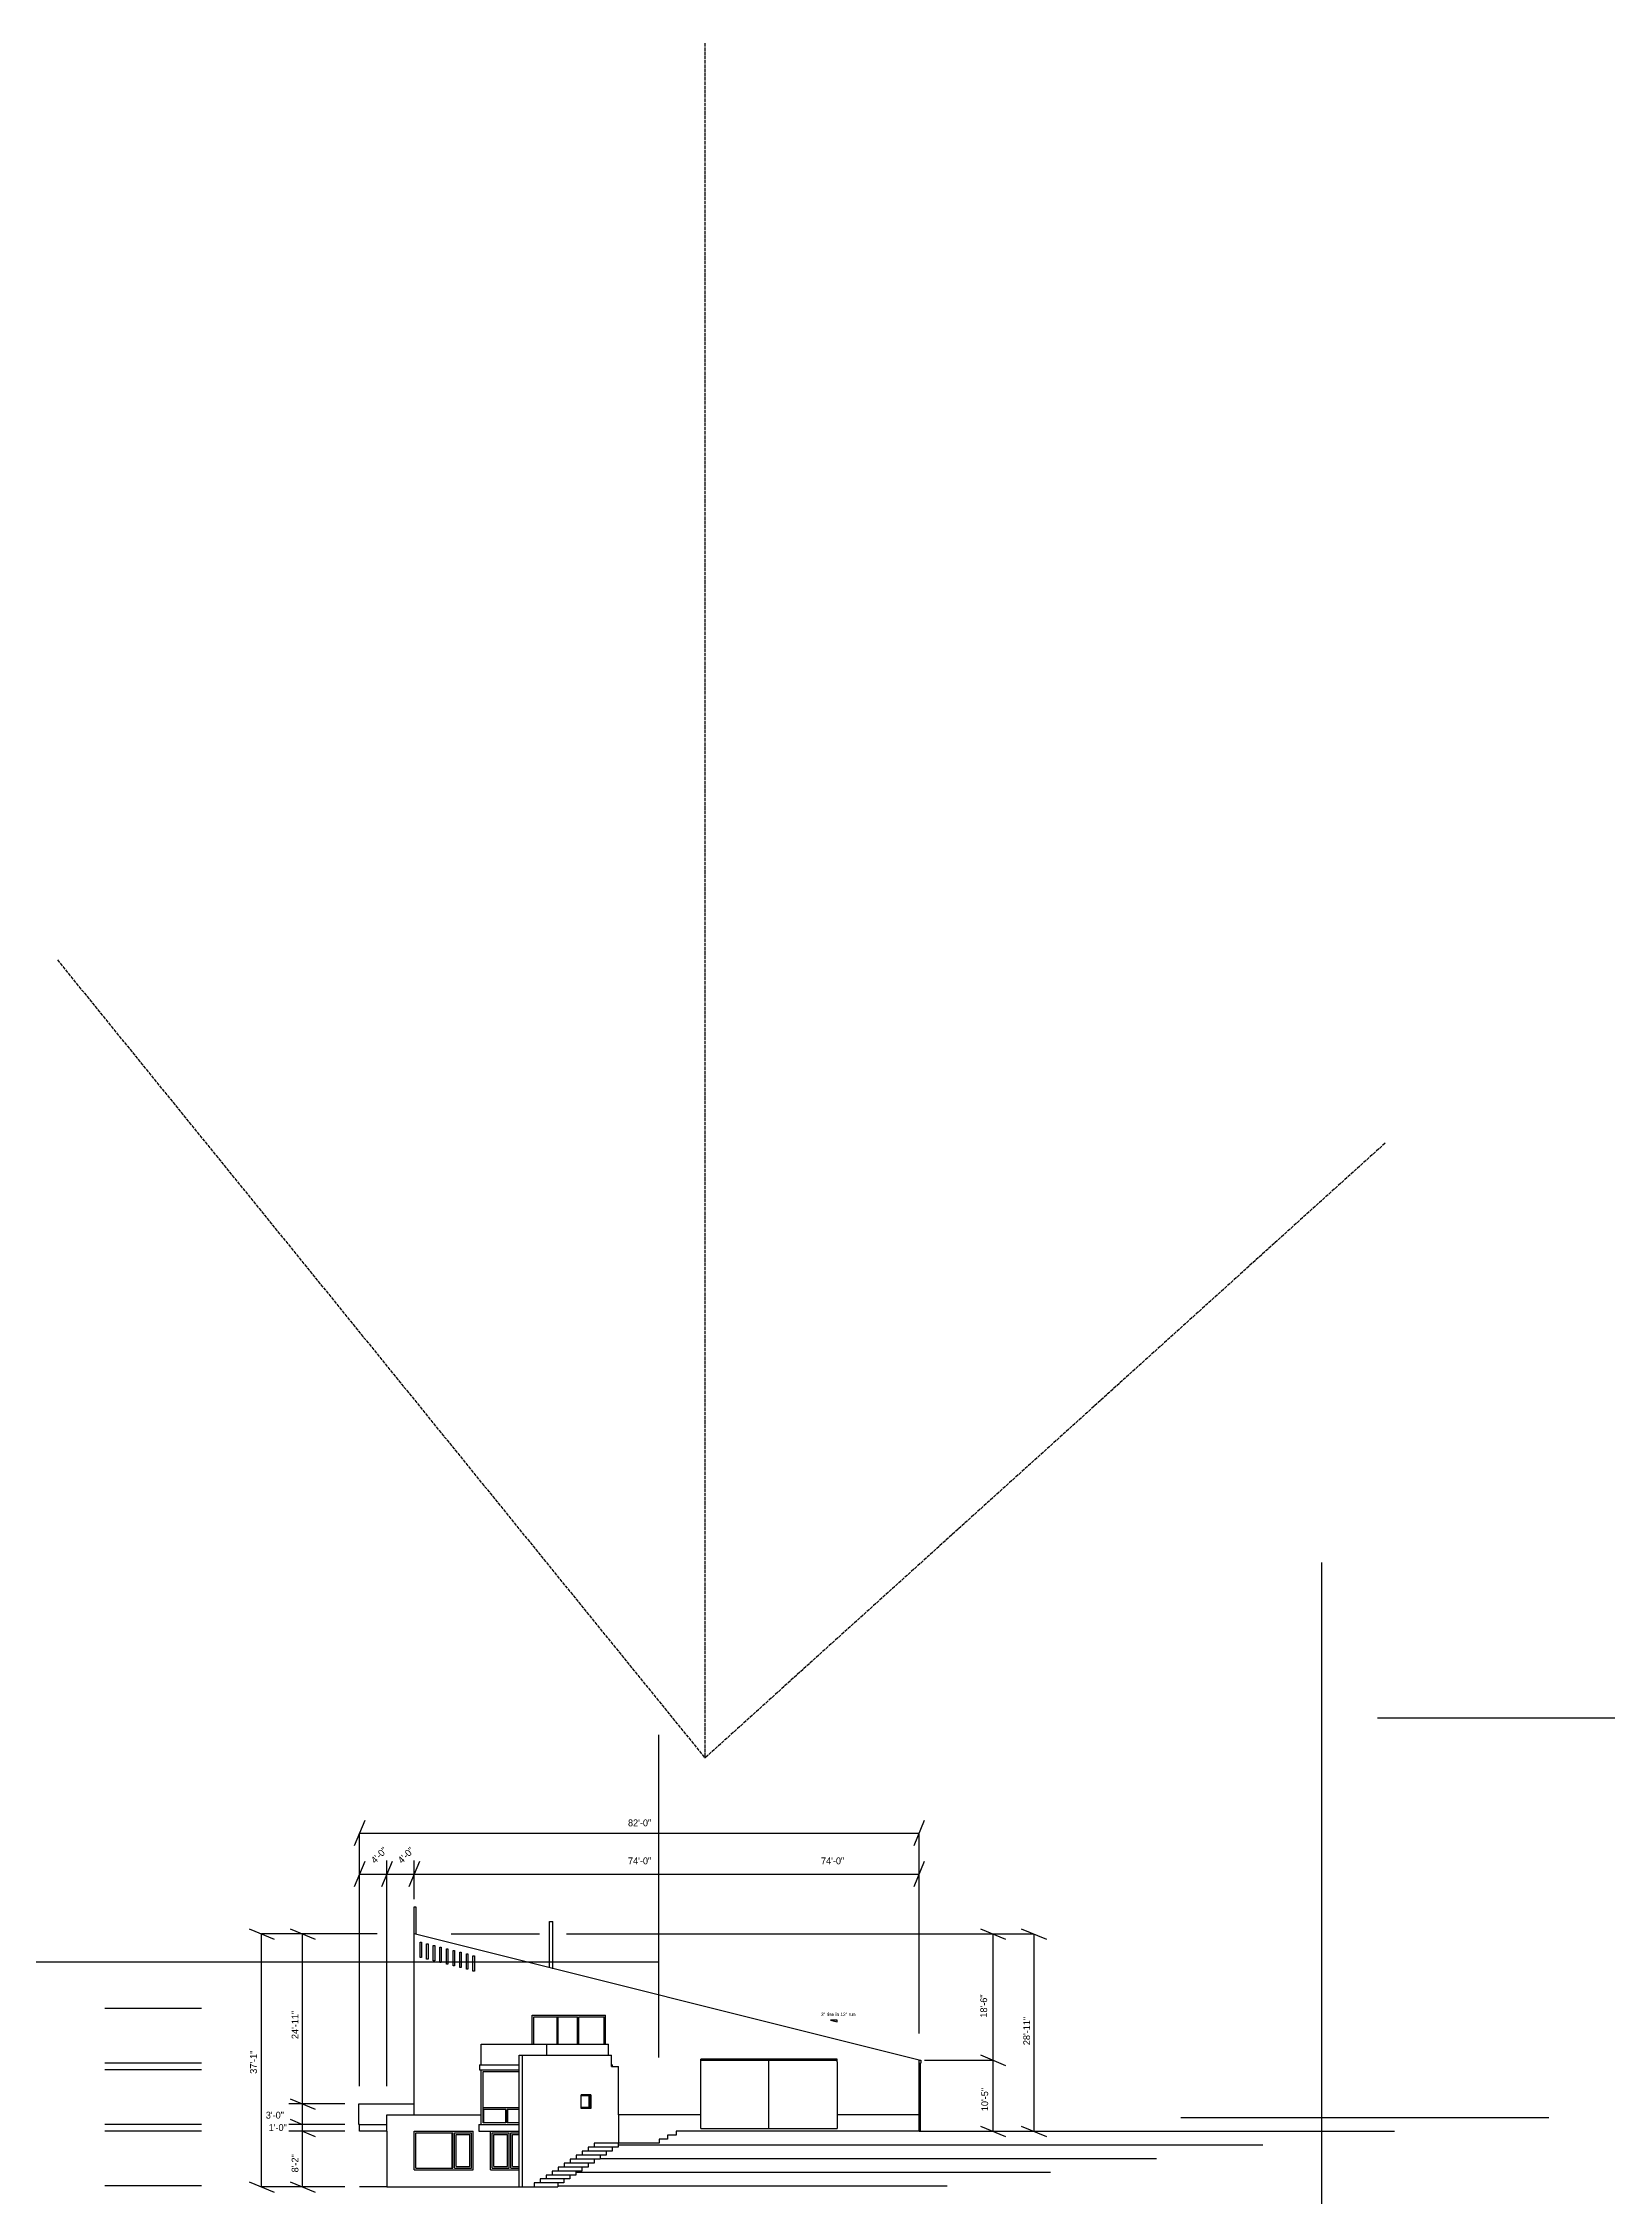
# Model space of a CAD drawing. Header units: inches. Extents: x -18171 to 1840, y 590 to 7454.
# Drawn here: x -5873 to -3121, y 3666 to 7454 of the extents above; entities that cross this region are included whole.
import ezdxf

# ---------------------------------------------------------------- set-up
doc = ezdxf.new("R2010")
doc.units = ezdxf.units.IN
doc.header["$LTSCALE"] = 0.5
doc.header["$MEASUREMENT"] = 0
doc.linetypes.add('ACAD_ISO02W100', pattern=[15, 12, -3])
for name, color, linetype in [('A-Elev-North', 7, 'Continuous'), ('A-Elev-South', 7, 'Continuous'), ('A-glazing', 252, 'Continuous'), ('A-soffit', 251, 'ACAD_ISO02W100'), ('A-walls', 7, 'Continuous'), ('construction', 160, 'Continuous'), ('dimensions', 253, 'Continuous')]:
    doc.layers.add(name, color=color, linetype=linetype)

msp = doc.modelspace()

# ---------------------------------------------------------------- linework, layer by layer
at = {"layer": 'A-Elev-North'}
for p, q in [((-5220.1, 4128.3), (-5220.1, 4176.3)), ((-5220.1, 4176.3), (-5217.1, 4176.3)), ((-5217.1, 4176.3), (-5217.1, 4127.5))]:
    msp.add_line(p, q, dxfattribs=at)
at = {"layer": 'A-Elev-North', "color": 252}
for p, q in [((-5098.6, 3796.3, -15442.7), (-5098.6, 3886.3, -15442.7)), ((-5058.8, 3796.3, -30096.6), (-5058.8, 3819.3, -30227)), ((-5056.7, 3796.3, -30084.6), (-5056.7, 3819.3, -30215)), ((-5220.1, 3713.3, 7542.3), (-5220.1, 3781.3, 7542.3)), ((-5217.1, 3716.3, 7542.3), (-5217.1, 3778.3, 7542.3)), ((-5153.1, 3716.3, 0), (-5153.1, 3778.3, 0)), ((-5152.1, 3716.3, 0), (-5152.1, 3778.3, 0)), ((-5149.1, 3716.3), (-5149.1, 3778.3)), ((-5146.1, 3719.3), (-5146.1, 3775.3)), ((-5122.1, 3719.3), (-5122.1, 3775.3)), ((-5119.1, 3716.3), (-5119.1, 3778.3)), ((-5116.1, 3713.3, -30109.7), (-5116.1, 3781.3, -30109.7)), ((-5086.1, 3713.3, 15716.9), (-5086.1, 3781.3, 15716.9)), ((-5083.1, 3716.3, 15716.9), (-5083.1, 3778.3, 15716.9)), ((-5080.1, 3719.3, 15716.9), (-5080.1, 3775.3, 15716.9)), ((-5056.1, 3719.3, 15716.9), (-5056.1, 3775.3, 15716.9)), ((-5053.1, 3716.3, 15716.9), (-5053.1, 3778.3, 15716.9)), ((-5050.1, 3716.3, 15717), (-5050.1, 3778.3, 15717)), ((-5047.1, 3719.3, 15717), (-5047.1, 3775.3, 15717))]:
    msp.add_line(p, q, dxfattribs=at)
at = {"layer": 'A-Elev-North', "color": 251}
for p, q in [((-5097.5, 3796.3, -15442.7), (-5097.5, 3819.3, -15442.7)), ((-5055.6, 3796.3, -30084.6), (-5055.6, 3819.3, -30084.6))]:
    msp.add_line(p, q, dxfattribs=at)
at = {"layer": 'A-Elev-North', "color": 253, "elevation": -5147.6}
for points in [[(-5207.2, 4113.9), (-5207.2, 4086.9), (-5209.7, 4086.9), (-5209.7, 4113.9)], [(-5195.6, 4111), (-5195.6, 4084), (-5198.1, 4084), (-5198.1, 4111)], [(-5184, 4108), (-5184, 4081), (-5186.5, 4081), (-5186.5, 4108)], [(-5172.3, 4105), (-5172.3, 4078), (-5174.8, 4078), (-5174.8, 4105)], [(-5160.7, 4102), (-5160.7, 4075), (-5163.2, 4075), (-5163.2, 4102)], [(-5149.1, 4099.1), (-5149.1, 4072.1), (-5151.6, 4072.1), (-5151.6, 4099.1)], [(-5137.5, 4096.1), (-5137.5, 4069.1), (-5140, 4069.1), (-5140, 4096.1)], [(-5125.8, 4093.1), (-5125.8, 4066.1), (-5128.3, 4066.1), (-5128.3, 4093.1)], [(-5114.2, 4090.1), (-5114.2, 4063.1), (-5116.7, 4063.1), (-5116.7, 4090.1)]]:
    msp.add_lwpolyline(points, close=True, dxfattribs=at)
at = {"layer": 'A-Elev-South', "color": 253}
for p, q in [((-5306.9, 4327.6), (-5325.3, 4283.2)), ((-4322.9, 4327.6), (-4341.3, 4283.2)), ((-5316.1, 4257.4), (-5316.1, 4305.4)), ((-5316.1, 4305.4), (-4332.1, 4305.4)), ((-4332.1, 4257.4), (-4332.1, 4305.4)), ((-5306.9, 4255.6), (-5325.3, 4211.2)), ((-5258.9, 4255.6), (-5277.3, 4211.2)), ((-5210.9, 4255.6), (-5229.3, 4211.2)), ((-5220.1, 4189.7), (-5220.1, 4257.4)), ((-4322.9, 4255.6), (-4341.3, 4211.2)), ((-5316.1, 4233.4), (-4332.1, 4233.4)), ((-5510.4, 4137.4), (-5466.1, 4119.1)), ((-5438.4, 4137.4), (-5394.1, 4119.1)), ((-4224.3, 4137.4), (-4180, 4119.1)), ((-4152.3, 4137.4), (-4108, 4119.1)), ((-5488.3, 3683.3), (-5488.3, 4128.3)), ((-5416.3, 3683.3), (-5416.3, 4128.3)), ((-4332.1, 3906.3), (-5220.1, 4128.3)), ((-5102.1, 3934.3, -15442.7), (-5010.5, 3934.3, -15442.7)), ((-5035.5, 3683.3, -15442.7), (-5035.5, 3915.3, -15442.7)), ((-5035.5, 3915.3, -22328), (-4873, 3915.3, -20666.7)), ((-5029.8, 3683.3), (-5029.8, 3915.3)), ((-5010.5, 3934.3), (-4878.2, 3934.3)), ((-4986.8, 3915.3, 0), (-4986.8, 3934.3, 0)), ((-4878.2, 3915.3), (-4878.2, 3934.3)), ((-4873, 3895.3), (-4873, 3915.3)), ((-4716.1, 3906.2), (-4716.1, 3908.2)), ((-4716.1, 3906.2), (-4476.1, 3906.2, 5147.6)), ((-4716.1, 3903.2), (-4716.1, 3906.2)), ((-4716.1, 3903.2), (-4716.1, 3903.2)), ((-4476.1, 3903.2, 5147.6), (-4476.1, 3908.2, 5147.6)), ((-4476.1, 3903.2, 5147.6), (-4476.1, 3786.3)), ((-4476.1, 3903.2, 5147.6), (-4476.1, 3903.2, 5147.6)), ((-4322.7, 3906.3), (-4202.2, 3906.3)), ((-4224.3, 3915.4), (-4180, 3897.1)), ((-5105.3, 3898.3, -15442.7), (-5035.5, 3898.3, -32614.7)), ((-5105.3, 3889.3, -15442.7), (-5035.5, 3889.3, -32614.7)), ((-4873, 3898.3, -15442.7), (-4871.4, 3898.3, -15442.7)), ((-4873, 3895.3, -15442.7), (-4860.8, 3895.3, -10326.7)), ((-4871.4, 3895.3, -15442.7), (-4871.4, 3898.3, -15442.7)), ((-5438.4, 3838.4, -5147.6), (-5394.1, 3820.1, -5147.6)), ((-4909.6, 3845.3), (-4926.6, 3845.3)), ((-4926.6, 3821.3, 2573.8), (-4926.6, 3845.3, 2573.8)), ((-4909.6, 3845.3), (-4909.6, 3821.3)), ((-5438.4, 3802.4, -5147.6), (-5416.3, 3793.3, -5147.6)), ((-5316.1, 3793.3, -21140.9), (-5268.1, 3793.3, -10845.7)), ((-5268.1, 3810.3, -10845.7), (-5102.1, 3810.3, -9488.4)), ((-5268.1, 3781.3, -3792.4), (-5268.1, 3810.3, -16232.3)), ((-5106.4, 3793.3, -15442.7), (-5035.5, 3793.3, -19746.9)), ((-4909.6, 3821.3), (-4926.6, 3821.3)), ((-4716.1, 3810.3), (-4860.8, 3810.3)), ((-4332.1, 3810.3, -4941.7), (-4476.1, 3810.3)), ((-4224.3, 3790.4, -5147.6), (-4180, 3772.1, -5147.6)), ((-4152.3, 3790.4, -5147.6), (-4108, 3772.1, -5147.6)), ((-5416.3, 3781.3), (-5394.1, 3772.1)), ((-5220.1, 3781.3, 7542.3), (-5116.1, 3781.3, 894.8)), ((-5106.4, 3781.3, -15442.7), (-5035.5, 3781.3, -19746.9)), ((-5106.4, 3781.3, 274.2), (-5102.1, 3781.3, 0)), ((-4871.9, 3753.3), (-4913.9, 3753.3)), ((-4861.3, 3760.3), (-4903.3, 3760.3)), ((-5220.1, 3713.3, -22567.4), (-5116.1, 3713.3, -30109.7)), ((-5217.1, 3716.3, -22759.2), (-5152.1, 3716.3, -26913.8)), ((-5149.1, 3716.3, -27105.6), (-5119.1, 3716.3, -29918)), ((-5146.1, 3719.3, -27297.3), (-5122.1, 3719.3, -29726.2)), ((-5086.1, 3713.3, -15415.5), (-5035.5, 3713.3, -18652.1)), ((-5083.1, 3716.3, -11388.6), (-5053.1, 3716.3, -14201)), ((-5080.1, 3719.3, -11580.4), (-5056.1, 3719.3, -14009.3)), ((-5050.1, 3716.3, -11388.6), (-5035.5, 3716.3, -12760.8)), ((-5047.1, 3719.3, -11580.4), (-5035.5, 3719.3, -12758.1)), ((-4924.9, 3718.3), (-4966.9, 3718.3)), ((-4914.3, 3725.3), (-4956.3, 3725.3)), ((-4903.7, 3732.3), (-4945.7, 3732.3)), ((-4893.1, 3739.3), (-4935.1, 3739.3)), ((-4882.5, 3746.3), (-4924.5, 3746.3)), ((-5510.4, 3692.4, -33902.1), (-5466.1, 3674.1, -33902.1)), ((-5438.4, 3692.4, -33902.1), (-5394.1, 3674.1, -33902.1)), ((-4956.7, 3690.3), (-5009.3, 3690.3)), ((-4956.7, 3697.3), (-4998.7, 3697.3)), ((-4946.1, 3704.3), (-4988.1, 3704.3)), ((-4935.5, 3711.3), (-4977.5, 3711.3))]:
    msp.add_line(p, q, dxfattribs=at)
at = {"layer": 'A-Elev-South', "color": 252}
for p, q in [((-5316.1, 3860.6), (-5316.1, 4257.4)), ((-5268.1, 3860.6), (-5268.1, 4257.4)), ((-4332.1, 3953), (-4332.1, 4257.4)), ((-5012.8, 3985.3, -15442.7), (-4883.8, 3985.3, -15442.7)), ((-5012.8, 3934.3, -15442.7), (-5012.8, 3985.3, -15442.7)), ((-5009.8, 3982.3, -15442.7), (-4966.8, 3982.3, 753.3)), ((-5009.8, 3934.3, -15442.7), (-5009.8, 3982.3, -15442.7)), ((-4968.8, 3934.3), (-4968.8, 3982.3)), ((-4966.8, 3982.3), (-4932.7, 3982.3)), ((-4966.8, 3934.3), (-4966.8, 3982.3)), ((-4932.7, 3934.3), (-4932.7, 3982.3)), ((-4930.7, 3982.3), (-4885.8, 3982.3, -15442.7)), ((-4930.7, 3934.3), (-4930.7, 3982.3)), ((-4885.8, 3934.3), (-4885.8, 3982.3)), ((-4883.8, 3934.3), (-4883.8, 3985.3)), ((-4332.1, 3906.3), (-4329.1, 3906.3)), ((-4329.1, 3906.3), (-4329.1, 3901.3)), ((-4332.1, 3901.3), (-4329.1, 3901.3)), ((-4330.1, 3901.3), (-4330.1, 3781.3, -5147.6)), ((-4912.4, 3843.7, 152.4), (-4926.6, 3843.7, 2316.2)), ((-4912.4, 3822.8, -257.6), (-4912.4, 3843.7, -257.6)), ((-5035.5, 3822.3, -19661.2), (-5098.6, 3822.3, -15442.7)), ((-5058.8, 3819.3, -15442.7), (-5098.6, 3819.3, -15442.7)), ((-5058.8, 3796.3, -15442.7), (-5098.6, 3796.3, -15442.7)), ((-5035.5, 3819.3, -33196.2), (-5056.7, 3819.3, -30084.6)), ((-5035.5, 3796.3, -33196.2), (-5056.7, 3796.3, -30084.6)), ((-4912.4, 3822.8, 152.4), (-4926.6, 3822.8, 2316.2)), ((-5217.1, 3778.3, 7350.5), (-5152.1, 3778.3, 3195.9)), ((-5149.1, 3778.3, 3004.1), (-5119.1, 3778.3, 191.8)), ((-5146.1, 3775.3, 2812.4), (-5122.1, 3775.3, 383.5)), ((-5083.1, 3778.3, 18721.1), (-5053.1, 3778.3, 15908.7)), ((-5080.1, 3775.3, 18529.3), (-5056.1, 3775.3, 16100.5)), ((-5050.1, 3778.3, 18721.1), (-5035.5, 3778.3, 17348.9)), ((-5047.1, 3775.3, 18529.3), (-5035.5, 3775.3, 17351.6)), ((-4332.1, 3781.3), (-3495.7, 3781.3))]:
    msp.add_line(p, q, dxfattribs=at)
at = {"layer": 'A-Elev-South', "color": 7}
for p, q in [((-4981.9, 4068.7), (-4981.9, 4150.2)), ((-4981.9, 4150.2), (-4975.9, 4150.2)), ((-4975.9, 4067.2), (-4975.9, 4150.2)), ((-5220.1, 3810.3), (-5220.1, 4128.3)), ((-5317.1, 3793.3, -15993.3), (-5317.1, 3829.3, -15993.3)), ((-5317.1, 3829.3, -15993.3), (-5220.1, 3829.3, -5147.6)), ((-5317.1, 3829.3, -15993.3), (-5241.4, 3829.3, -5147.6)), ((-5316.1, 3793.3, -15993.3), (-5317.1, 3793.3, -15921.8)), ((-5316.1, 3781.3, -10845.7), (-5316.1, 3793.3, -15993.3)), ((-5268.1, 3781.3, -3792.4), (-5316.1, 3781.3, -10845.7)), ((-4871.9, 3753.3), (-4871.9, 3746.3)), ((-4861.3, 3753.3), (-4871.9, 3753.3)), ((-4789.4, 3760.3, 10246.8), (-4866.8, 3760.3, 5099.2)), ((-4861.3, 3760.3), (-4861.3, 3753.3)), ((-4774.4, 3767.3), (-4789.4, 3767.3, 2864.1)), ((-4789.4, 3767.3), (-4789.4, 3760.3)), ((-4774.4, 3774.3), (-4774.4, 3767.3)), ((-4767.4, 3774.3), (-4774.4, 3774.3)), ((-4759.4, 3774.3), (-4767.4, 3774.3)), ((-4759.4, 3781.3), (-4759.4, 3774.3)), ((-4924.9, 3718.3), (-4924.9, 3711.3)), ((-4914.3, 3718.3), (-4924.9, 3718.3)), ((-4914.3, 3725.3), (-4914.3, 3718.3)), ((-4903.7, 3725.3), (-4914.3, 3725.3)), ((-4903.7, 3732.3), (-4903.7, 3725.3)), ((-4893.1, 3732.3), (-4903.7, 3732.3)), ((-4893.1, 3739.3), (-4893.1, 3732.3)), ((-4882.5, 3739.3), (-4893.1, 3739.3)), ((-4882.5, 3746.3), (-4882.5, 3739.3)), ((-4871.9, 3746.3), (-4882.5, 3746.3)), ((-5268.1, 3683.3, -33902.1), (-5316.1, 3683.3, -40955.4)), ((-5268.1, 3683.3, -33902.1), (-4967.3, 3683.3, 11357.2)), ((-4967.3, 3690.3), (-4967.3, 3683.3)), ((-4946.1, 3697.3), (-4956.7, 3697.3)), ((-4956.7, 3697.3), (-4956.7, 3690.3)), ((-4946.1, 3704.3), (-4946.1, 3697.3)), ((-4935.5, 3704.3), (-4946.1, 3704.3)), ((-4935.5, 3711.3), (-4935.5, 3704.3)), ((-4924.9, 3711.3), (-4935.5, 3711.3))]:
    msp.add_line(p, q, dxfattribs=at)
at = {"layer": 'A-Elev-South', "color": 2, "ltscale": 0.1}
for p, q in [((-5593.8, 3997.3, -20590.3), (-5764.3, 3997.3, -20590.3)), ((-5593.8, 3997.3, -20590.3), (-5764.3, 3997.3, -20590.3)), ((-5593.8, 3901.3, -20590.3), (-5764.3, 3901.3, -20590.3)), ((-5593.8, 3889.3, -20590.3), (-5764.3, 3889.3, -20590.3)), ((-5593.8, 3793.3, -20590.3), (-5764.3, 3793.3, -20590.3)), ((-5593.8, 3781.3, -20590.3), (-5764.3, 3781.3, -20590.3)), ((-5593.8, 3685.3, -20590.3), (-5764.3, 3685.3, -20590.3))]:
    msp.add_line(p, q, dxfattribs=at)
at = {"layer": 'A-Elev-South', "color": 251}
for p, q in [((-5102.1, 3898.3, -15442.7), (-5102.1, 3934.3, -15442.7)), ((-4476.1, 3908.2, 5147.6), (-4716.1, 3908.2)), ((-5105.3, 3898.3, -15442.7), (-5105.3, 3889.3, -15442.7)), ((-5102.1, 3793.3, -15442.7), (-5102.1, 3889.3, -15442.7)), ((-4860.8, 3810.3, -10326.7), (-4860.8, 3895.3, -10326.7)), ((-4911.4, 3821.3, -257.6), (-4911.4, 3845.3, -257.6)), ((-5106.4, 3793.3, -15442.7), (-5106.4, 3781.3, -15442.7)), ((-4860.1, 3760.3), (-4860.1, 3810.3)), ((-4913.9, 3753.3), (-4913.9, 3746.3)), ((-4903.3, 3760.3), (-4903.3, 3753.3)), ((-4966.9, 3718.3), (-4966.9, 3711.3)), ((-4956.3, 3725.3), (-4956.3, 3718.3)), ((-4945.7, 3732.3), (-4945.7, 3725.3)), ((-4935.1, 3739.3), (-4935.1, 3732.3)), ((-4924.5, 3746.3), (-4924.5, 3739.3)), ((-5009.3, 3690.3), (-5009.3, 3683.3)), ((-4998.7, 3697.3), (-4998.7, 3690.3)), ((-4988.1, 3704.3), (-4988.1, 3697.3)), ((-4977.5, 3711.3), (-4977.5, 3704.3))]:
    msp.add_line(p, q, dxfattribs=at)
at = {"layer": 'A-Elev-South'}
for p, q in [((-4716.1, 3786.3), (-4716.1, 3903.2)), ((-4596.1, 3786.3), (-4596.1, 3906.2)), ((-4332.1, 3786.3), (-4332.1, 3906.3)), ((-4332.1, 3781.3), (-4332.1, 3894.3)), ((-5268.1, 3781.3, -550.6), (-5268.1, 3683.3, -550.6)), ((-4330.1, 3781.3, 0), (-4759.4, 3781.3, 5147.6)), ((-4716.1, 3786.3), (-4476.1, 3786.3))]:
    msp.add_line(p, q, dxfattribs=at)
at = {"layer": 'A-Elev-South', "color": 250}
msp.add_line((-4910.7, 3821.3), (-4910.7, 3845.3), dxfattribs=at)
at = {"layer": 'A-Elev-South', "color": 126}
for p, q in [((-3871.6, 3805.3, -10295.1), (-3224.5, 3805.3, -10295.1)), ((-4861.3, 3757.3), (-3727.6, 3757.3)), ((-4893.1, 3733.3), (-3914.3, 3733.3)), ((-4967.3, 3685.3, 9946.7), (-4287.5, 3685.3)), ((-4967.3, 3685.3, -146.4), (-4282.5, 3685.3, -5147.6)), ((-4935.5, 3709.3), (-4100.9, 3709.3))]:
    msp.add_line(p, q, dxfattribs=at)
at = {"layer": 'A-glazing'}
msp.add_line((-5098.6, 3886.3, -41180.5), (-5035.5, 3886.3, -45570.1), dxfattribs=at)
at = {"layer": 'A-soffit'}
for p in [(-4708.6, 7454.3), (-5847.6, 5841.7), (-3512.6, 5519.2)]:
    msp.add_line(p, (-4708.6, 4437.8), dxfattribs=at)
at = {"layer": 'A-walls', "color": 253}
for p, q in [((-4476.1, 3976.5), (-4488.1, 3976.5)), ((-4488.1, 3976.5), (-4476.1, 3973.5, 5147.6)), ((-4476.1, 3973.5, 5147.6), (-4476.1, 3976.5, 5147.6))]:
    msp.add_line(p, q, dxfattribs=at)
at = {"layer": 'construction'}
for p, q in [((-3624.4, 4781.6), (-3624.4, 1537.5)), ((-4789.7, 3911.1), (-4789.7, 4478.5)), ((-167.6, 4507.7), (-3525.7, 4507.7)), ((-4789.7, 4078.6, 1302200.5), (-12035.8, 4078.6, 1302200.5))]:
    msp.add_line(p, q, dxfattribs=at)
at = {"layer": 'dimensions'}
for p, q in [((-5285.2, 4128.3), (-5488.3, 4128.3)), ((-5155, 4128.3), (-4999.9, 4128.3)), ((-4951.9, 4128.3), (-4130.2, 4128.3)), ((-4202.2, 4128.3, 346.9), (-4202.2, 3781.3, -5147.6)), ((-4130.2, 4128.3, 346.9), (-4130.2, 3781.3, -5147.6)), ((-5342, 3829.3, -5147.6), (-5440.3, 3829.3, -5147.6)), ((-5342, 3793.3, -5147.6), (-5440.3, 3793.3, -5147.6)), ((-5342, 3781.3), (-5440.3, 3781.3)), ((-5342, 3683.3, -33902.1), (-5488.3, 3683.3, -33902.1))]:
    msp.add_line(p, q, dxfattribs=at)

# ---------------------------------------------------------------- texts
at = {"layer": 'construction', "color": 7}
for s, height, p in [('82\'-0"', 12, (-4844, 4317.7, -5147.6)), ('74\'-0"', 12, (-4844, 4250.9, -5147.6)), ('74\'-0"', 12, (-4504.6, 4250.9, -5147.6)), ('3" rise in 12" run', 6, (-4504.6, 3983.9, -5147.6)), ('3\'-0"', 12, (-5481, 3803.6, -5147.6)), ('1\'-0"', 12, (-5475.9, 3781.8, -25737.8))]:
    msp.add_text(s, height=height, dxfattribs=at).set_placement(p)
for s, rotation, p in [('4\'-0"', 45, (-5288.9, 4251.3, -5147.6)), ('4\'-0"', 45, (-5241.7, 4251.3, -5147.6)), ('18\'-6"', 90, (-4212.4, 3981.1)), ('24\'-11"', 90, (-5423.6, 3943.4)), ('28\'-11"', 90, (-4136.9, 3932.7)), ('37\'-1"', 90, (-5496.6, 3882.3)), ('10\'-5"', 90, (-4210.6, 3816.6, -5147.6)), ('8\'-2"', 90, (-5423.6, 3708.9))]:
    msp.add_text(s, height=12, rotation=rotation, dxfattribs=at).set_placement(p)

doc.saveas('drawing.dxf')
